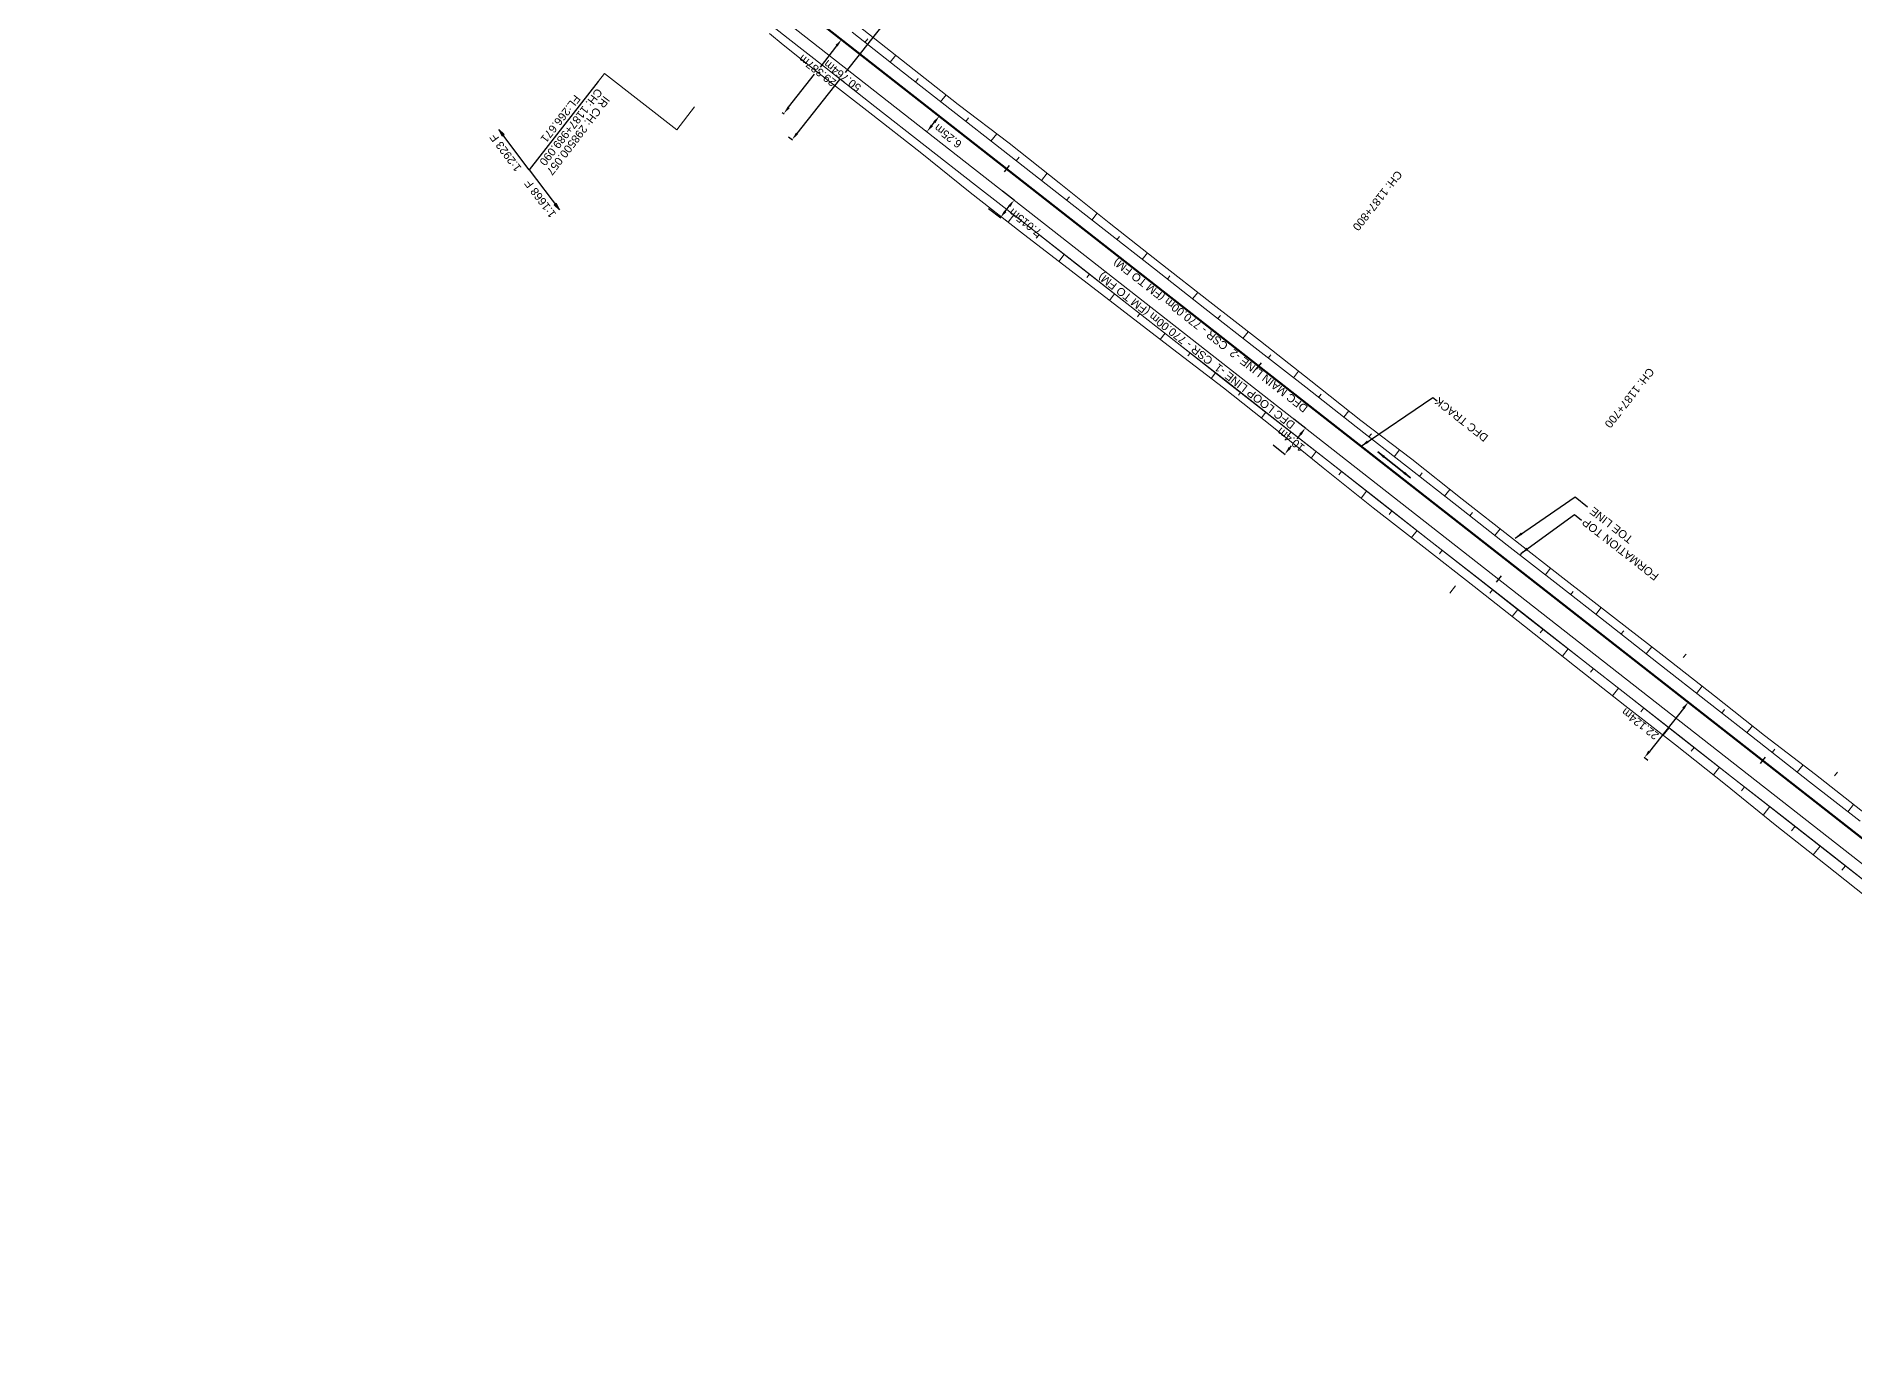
# Model space of a CAD drawing. Header units: metres. Extents: x 643755 to 647133, y 3378089 to 3380600.
# Drawn here: x 645792 to 646360, y 3378508 to 3378921 of the extents above; entities that cross this region are included whole.
import ezdxf
from ezdxf.enums import TextEntityAlignment as Align

# ---------------------------------------------------------------- set-up
doc = ezdxf.new("R2010")
doc.units = ezdxf.units.M
doc.header["$MEASUREMENT"] = 0
doc.header["$PDSIZE"] = 5
doc.linetypes.add('CENTER2', pattern=[1.125, 0.75, -0.125, 0.125, -0.125])
doc.layers.get('Defpoints').update_dxf_attribs({"lineweight": 0})
for name, color, linetype, lineweight in [('C-ALIG-DG-LINE', 1, 'CENTER2', 70), ('C-ALIG-LABL-DG', 1, 'Continuous', 25), ('PROPOSED DFCC TOE LINE', 239, 'Continuous', 0), ('PROPOSED DFCC TOE SLOPES', 239, 'Continuous', 0), ('PROPOSED DFCC TRACK', 1, 'Continuous', 0), ('PROPOSED FORMATION LINE - PLAN', 187, 'Continuous', 0), ('PROPOSED GRADES IN PLAN', 10, 'Continuous', 0)]:
    doc.layers.add(name, color=color, linetype=linetype, lineweight=lineweight)
for name, color, linetype in [('Dimension', 10, 'Continuous'), ('PROPOSED DFCC FORMATION LINE', 187, 'Continuous'), ("SARAI BANJARA STN. SRJ's", 10, 'Continuous')]:
    doc.layers.add(name, color=color, linetype=linetype)
doc.styles.add('ARIAL', font='arial.ttf')
doc.styles.get("Standard").update_dxf_attribs({"font": 'arial.ttf'})
doc.styles.add('Style-Arial', font='arial.ttf')
doc.dimstyles.new('ISO-25', dxfattribs={"dimtxt": 2.5, "dimasz": 2.5, "dimexe": 1.25, "dimexo": 0.625, "dimtad": 1, "dimtxsty": 'Standard', "dimcen": 2.5, "dimadec": 0, "dimazin": 0, "dimtfac": 1, "dimtmove": 0, "dimatfit": 3, "dimfxl": 1, "dimarcsym": 0})
doc.dimstyles.get("Standard").update_dxf_attribs({"dimtxt": 2.5, "dimasz": 2.5, "dimexe": 0.18, "dimexo": 0.0625, "dimgap": 0.09, "dimtad": 0, "dimtih": 1, "dimtoh": 1, "dimdec": 3, "dimzin": 0, "dimdsep": 46, "dimtxsty": 'Standard', "dimcen": 0.09, "dimazin": 0, "dimtfac": 1, "dimtdec": 3, "dimtofl": 0, "dimtmove": 0, "dimatfit": 3, "dimfxl": 1, "dimtolj": 1, "dimtzin": 0, "dimarcsym": 0})

# ---------------------------------------------------------------- blocks, each defined once
blk = doc.blocks.new('*D707')
at = {"layer": 'Defpoints', "color": 0, "transparency": 16777216}
for p in [(646073.76, 3378896.1), (646074.32, 3378895.65), (646069.89, 3378891.19)]:
    blk.add_point(p, dxfattribs=at)
at = {"layer": 'Dimension', "color": 0, "lineweight": -2, "transparency": 16777216}
for p, q in [((646073.86, 3378896.02), (646074.42, 3378895.58)), ((646069.98, 3378891.12), (646070.55, 3378890.67)), ((646072, 3378892.71), (646072.77, 3378893.69))]:
    blk.add_line(p, q, dxfattribs=at)
at = {"layer": 'Dimension', "color": 0, "transparency": 16777216}
for points in [[(646072.45, 3378893.95), (646073.1, 3378893.43), (646074.32, 3378895.65)], [(646071.67, 3378892.97), (646072.33, 3378892.45), (646070.45, 3378890.75)]]:
    blk.add_solid(points, dxfattribs=at)
at = {"layer": 'Dimension', "color": 0, "lineweight": 0, "transparency": 16777216, "insert": (646077.01, 3378889.37), "char_height": 2.5, "attachment_point": 5, "rotation": 142, "style": 'Style-Arial'}
blk.add_mtext('\\A1;6.25m', dxfattribs=at)
blk = doc.blocks.new('TerminatorOpen_0.5')
at = {"color": 0, "linetype": 'ByBlock', "lineweight": -2}
for q in [(-1, 0.25), (-1, 0), (-1, -0.25)]:
    blk.add_line((0, 0), q, dxfattribs=at)
blk = doc.blocks.new('*D708')
at = {"layer": 'Defpoints', "color": 0, "transparency": 16777216}
for p in [(646184.99, 3378801.08), (646188.73, 3378798.13), (646178.55, 3378792.92)]:
    blk.add_point(p, dxfattribs=at)
at = {"layer": 'Dimension', "color": 0, "lineweight": -2, "transparency": 16777216}
for p, q in [((646185.09, 3378801), (646188.83, 3378798.05)), ((646178.65, 3378792.84), (646182.38, 3378789.89)), ((646183.83, 3378791.93), (646184.33, 3378792.55)), ((646187.18, 3378796.17), (646186.06, 3378794.75))]:
    blk.add_line(p, q, dxfattribs=at)
at = {"layer": 'Dimension', "color": 0, "transparency": 16777216}
for points in [[(646186.85, 3378796.42), (646187.51, 3378795.91), (646188.73, 3378798.13)], [(646183.51, 3378792.19), (646184.16, 3378791.67), (646182.28, 3378789.97)]]:
    blk.add_solid(points, dxfattribs=at)
at = {"layer": 'Dimension', "color": 0, "lineweight": 0, "transparency": 16777216, "insert": (646184.13, 3378794.48), "char_height": 2.5, "attachment_point": 5, "rotation": 142, "style": 'Style-Arial'}
blk.add_mtext('\\A1;10.4m', dxfattribs=at)
blk = doc.blocks.new('*D710')
at = {"layer": 'Defpoints', "color": 0, "transparency": 16777216}
for p in [(646309.57, 3378711.49), (646294.65, 3378695.08), (646295.86, 3378694.13)]:
    blk.add_point(p, dxfattribs=at)
at = {"layer": 'Dimension', "color": 0, "lineweight": -2, "transparency": 16777216}
for p, q in [((646309.47, 3378711.57), (646308.27, 3378712.52)), ((646306.82, 3378710.48), (646296.2, 3378697.04)), ((646295.76, 3378694.21), (646294.56, 3378695.16))]:
    blk.add_line(p, q, dxfattribs=at)
at = {"layer": 'Dimension', "color": 0, "transparency": 16777216}
for points in [[(646306.49, 3378710.74), (646307.14, 3378710.22), (646308.37, 3378712.44)], [(646295.88, 3378697.3), (646296.53, 3378696.78), (646294.65, 3378695.08)]]:
    blk.add_solid(points, dxfattribs=at)
at = {"layer": 'Dimension', "color": 0, "lineweight": 0, "transparency": 16777216, "insert": (646293.31, 3378705.63), "char_height": 2.5, "attachment_point": 5, "rotation": 142, "style": 'Style-Arial'}
blk.add_mtext('\\A1;22.124m', dxfattribs=at)
blk = doc.blocks.new('*D679')
at = {"layer": 'Defpoints', "color": 0, "transparency": 16777216}
for p in [(646043.22, 3378920.01), (646043.77, 3378919.58), (646025.16, 3378896.83)]:
    blk.add_point(p, dxfattribs=at)
at = {"layer": 'Dimension', "color": 0, "lineweight": -2, "transparency": 16777216}
for p, q in [((646042.23, 3378917.6), (646037.06, 3378910.96)), ((646043.32, 3378919.93), (646043.87, 3378919.5)), ((646027.24, 3378898.37), (646035.33, 3378908.75)), ((646025.26, 3378896.75), (646025.81, 3378896.32))]:
    blk.add_line(p, q, dxfattribs=at)
at = {"layer": 'Dimension', "color": 0, "transparency": 16777216}
for points in [[(646041.91, 3378917.86), (646042.56, 3378917.35), (646043.77, 3378919.58)], [(646026.92, 3378898.63), (646027.57, 3378898.11), (646025.71, 3378896.4)]]:
    blk.add_solid(points, dxfattribs=at)
at = {"layer": 'Dimension', "color": 0, "lineweight": 0, "transparency": 16777216, "insert": (646036.2, 3378909.86), "char_height": 2.5, "attachment_point": 5, "rotation": 142, "style": 'Style-Arial'}
blk.add_mtext('\\A1;29.387m', dxfattribs=at)
blk = doc.blocks.new('*D680')
at = {"layer": 'Defpoints', "color": 0, "transparency": 16777216}
for p in [(646058.63, 3378929), (646059.8, 3378928.08), (646027.14, 3378889.18)]:
    blk.add_point(p, dxfattribs=at)
at = {"layer": 'Dimension', "color": 0, "lineweight": -2, "transparency": 16777216}
for p, q in [((646058.73, 3378928.92), (646059.89, 3378928)), ((646058.24, 3378926.12), (646044.92, 3378909.27)), ((646029.86, 3378890.22), (646043.18, 3378907.07)), ((646027.24, 3378889.1), (646028.41, 3378888.18))]:
    blk.add_line(p, q, dxfattribs=at)
at = {"layer": 'Dimension', "color": 0, "transparency": 16777216}
for points in [[(646057.92, 3378926.38), (646058.57, 3378925.86), (646059.8, 3378928.08)], [(646029.53, 3378890.48), (646030.19, 3378889.96), (646028.31, 3378888.26)]]:
    blk.add_solid(points, dxfattribs=at)
at = {"layer": 'Dimension', "color": 0, "lineweight": 0, "transparency": 16777216, "insert": (646044.05, 3378908.17), "char_height": 2.5, "attachment_point": 5, "rotation": 142, "style": 'Style-Arial'}
blk.add_mtext('\\A1;50.764m', dxfattribs=at)
blk = doc.blocks.new('*D704')
at = {"layer": 'Defpoints', "color": 0, "transparency": 16777216}
for p in [(646093.93, 3378872.37), (646089.6, 3378866.85), (646097.72, 3378869.41)]:
    blk.add_point(p, dxfattribs=at)
at = {"layer": 'Dimension', "color": 0, "lineweight": -2, "transparency": 16777216}
for p, q in [((646094.02, 3378872.3), (646097.81, 3378869.33)), ((646089.7, 3378866.77), (646093.49, 3378863.81)), ((646094.93, 3378865.85), (646096.17, 3378867.44))]:
    blk.add_line(p, q, dxfattribs=at)
at = {"layer": 'Dimension', "color": 0, "transparency": 16777216}
for points in [[(646094.6, 3378866.11), (646095.26, 3378865.59), (646093.39, 3378863.88)], [(646095.85, 3378867.69), (646096.5, 3378867.18), (646097.72, 3378869.41)]]:
    blk.add_solid(points, dxfattribs=at)
at = {"layer": 'Dimension', "color": 0, "lineweight": 0, "transparency": 16777216, "insert": (646101.14, 3378862.39), "char_height": 2.5, "attachment_point": 5, "rotation": 142, "style": 'Style-Arial'}
blk.add_mtext('\\A1;7.015m', dxfattribs=at)
blk = doc.blocks.new('Direction')
h = blk.add_hatch(color=256)
h.dxf.hatch_style = 1
h.paths.add_polyline_path([(-5.54, 0), (-4.75, -0.13), (-4.75, 0.13)])
blk.add_lwpolyline([(-5.54, 0), (-4.75, -0.13), (-4.75, 0.13)], close=True)
blk.add_lwpolyline([(0, 0), (-5.54, 0)])
blk = doc.blocks.new('Tick Hor')
blk.add_lwpolyline([(-0.5, 0), (0.5, 0)])

msp = doc.modelspace()

# ---------------------------------------------------------------- linework, layer by layer
at = {"layer": 'C-ALIG-DG-LINE', "color": 1, "linetype": 'Continuous', "lineweight": 50, "flags": 128}
msp.add_lwpolyline([(646568.8735, 3378508.4942), (645924.3656, 3379013.0516)], dxfattribs=at)
at = {"layer": 'PROPOSED DFCC FORMATION LINE', "lineweight": 0, "flags": 128}
for points in [[(646369.1283, 3378652.1027), (646353.3801, 3378664.4313), (646337.6319, 3378676.7599), (646321.8837, 3378689.0885), (646306.1355, 3378701.4171), (646290.3873, 3378713.7456), (646274.6391, 3378726.0742), (646258.8909, 3378738.4028), (646243.1427, 3378750.7314), (646227.3945, 3378763.06), (646211.6463, 3378775.3886), (646195.8981, 3378787.7172), (646180.1499, 3378800.0458), (646164.4017, 3378812.3744), (646148.6535, 3378824.7029), (646132.9053, 3378837.0315), (646117.1571, 3378849.3601), (646101.4089, 3378861.6887), (646085.6607, 3378874.0173), (646069.9125, 3378886.3459), (646054.1643, 3378898.6745), (646038.4161, 3378911.0031), (646027.1026, 3378919.8599), (646022.6679, 3378923.3316)], [(646362.0369, 3378675.2473), (646346.2887, 3378687.5759), (646330.5405, 3378699.9045), (646314.7923, 3378712.233), (646299.0441, 3378724.5616), (646283.2959, 3378736.8902), (646267.5477, 3378749.2188), (646251.7995, 3378761.5474), (646236.0512, 3378773.876), (646220.303, 3378786.2046), (646204.5548, 3378798.5332), (646188.8066, 3378810.8617), (646173.0584, 3378823.1903), (646157.3102, 3378835.5189), (646141.562, 3378847.8475), (646125.8138, 3378860.1761), (646110.0656, 3378872.5047), (646094.3174, 3378884.8333), (646078.5692, 3378897.1619), (646062.821, 3378909.4905), (646047.0728, 3378921.819)]]:
    msp.add_lwpolyline(points, dxfattribs=at)
at = {"layer": 'PROPOSED DFCC TOE LINE', "lineweight": 0, "flags": 128}
for points in [[(646048.7978, 3378924.0226), (646064.5278, 3378911.6706), (646080.2326, 3378899.2867), (646096.1198, 3378887.1356), (646111.8179, 3378874.743), (646127.4339, 3378862.2455), (646143.1584, 3378849.8866), (646158.8869, 3378837.533), (646174.6537, 3378825.2281), (646190.3954, 3378812.8911), (646206.0442, 3378800.4356), (646221.9743, 3378788.3394), (646237.6607, 3378775.9319), (646253.4129, 3378763.6083), (646269.161, 3378751.2796), (646284.9647, 3378739.0219), (646300.7689, 3378726.7649), (646316.5251, 3378714.4465), (646332.182, 3378702.0013), (646348.0822, 3378689.8669), (646363.7927, 3378677.4902)], [(646366.9133, 3378649.2733), (646351.2442, 3378661.7029), (646335.5121, 3378674.052), (646320.0316, 3378686.7226), (646304.3385, 3378699.1216), (646288.5189, 3378711.359), (646272.8487, 3378723.7871), (646257.1755, 3378736.2115), (646241.4496, 3378748.5687), (646225.6875, 3378760.8795), (646209.9087, 3378773.1691), (646194.2944, 3378785.6686), (646178.7825, 3378798.2991), (646163.1002, 3378810.7119), (646147.1933, 3378822.8378), (646131.3811, 3378835.0846), (646115.481, 3378847.2191), (646099.684, 3378859.4853), (646083.9102, 3378871.7813), (646068.3302, 3378884.3247), (646052.5707, 3378896.6389), (646036.8065, 3378908.9471), (646025.5272, 3378917.8476), (646021.2114, 3378921.4711)], [(646410.5279, 3378615.5295), (646398.6541, 3378624.9283), (646382.8296, 3378637.1594), (646366.9133, 3378649.2733), (646351.2442, 3378661.7029), (646335.5121, 3378674.052), (646320.0316, 3378686.7226), (646304.3385, 3378699.1216), (646288.5189, 3378711.359), (646272.8487, 3378723.7871), (646257.1755, 3378736.2115), (646241.4496, 3378748.5687), (646225.6875, 3378760.8795), (646209.9087, 3378773.1691), (646194.2944, 3378785.6686), (646178.7825, 3378798.2991), (646163.1002, 3378810.7119), (646147.1933, 3378822.8378), (646131.3811, 3378835.0846), (646115.481, 3378847.2191), (646099.684, 3378859.4853), (646094.855, 3378863.2496)]]:
    msp.add_lwpolyline(points, dxfattribs=at)
at = {"layer": 'PROPOSED DFCC TOE SLOPES', "linetype": 'Continuous', "flags": 128}
for points in [[(646051.0918, 3378918.6092), (646051.9674, 3378919.7277)], [(646058.9659, 3378912.4449), (646060.7079, 3378914.6701)], [(646066.84, 3378906.2806), (646067.7032, 3378907.3833)], [(646074.7141, 3378900.1164), (646076.4189, 3378902.294)], [(646082.5882, 3378893.9521), (646083.4532, 3378895.057)], [(646090.4623, 3378887.7878), (646092.2618, 3378890.0864)], [(646098.3364, 3378881.6235), (646099.2466, 3378882.7861)], [(646106.2105, 3378875.4592), (646108.0058, 3378877.7524)], [(646114.0846, 3378869.2949), (646114.9592, 3378870.412)], [(646097.6154, 3378864.7219), (646095.8535, 3378862.4713)], [(646121.9587, 3378863.1306), (646123.6417, 3378865.2804)], [(646105.4895, 3378858.5576), (646104.6179, 3378857.4443)], [(646129.8328, 3378856.9663), (646130.6552, 3378858.0168)], [(646113.3636, 3378852.3933), (646111.6449, 3378850.1978)], [(646137.7069, 3378850.802), (646139.3398, 3378852.8878)], [(646121.2377, 3378846.2291), (646120.4038, 3378845.1638)], [(646145.581, 3378844.6377), (646146.3921, 3378845.6737)], [(646129.1118, 3378840.0648), (646127.52, 3378838.0313)], [(646153.4551, 3378838.4734), (646155.0674, 3378840.5329)], [(646136.9859, 3378833.9005), (646136.2167, 3378832.9178)], [(646161.3292, 3378832.3091), (646162.1354, 3378833.3389)], [(646144.86, 3378827.7362), (646143.3535, 3378825.8118)], [(646169.2033, 3378826.1448), (646170.8249, 3378828.2162)], [(646152.7342, 3378821.5719), (646152.0091, 3378820.6457)], [(646177.0774, 3378819.9805), (646177.8896, 3378821.018)], [(646160.6083, 3378815.4076), (646159.2374, 3378813.6565)], [(646184.9515, 3378813.8162), (646186.5727, 3378815.887)], [(646168.4824, 3378809.2433), (646167.8077, 3378808.3815)], [(646176.3565, 3378803.079), (646174.9743, 3378801.3134)], [(646192.8256, 3378807.6519), (646193.6226, 3378808.67)], [(646200.6997, 3378801.4876), (646202.244, 3378803.4603)], [(646184.2306, 3378796.9147), (646183.5011, 3378795.9829)], [(646208.5738, 3378795.3234), (646209.3573, 3378796.3241)], [(646192.1047, 3378790.7504), (646190.5275, 3378788.7358)], [(646216.448, 3378789.1591), (646218.1058, 3378791.2768)], [(646199.9788, 3378784.5861), (646199.1443, 3378783.5202)], [(646224.3221, 3378782.9948), (646225.1651, 3378784.0717)], [(646207.8529, 3378778.4218), (646206.117, 3378776.2044)], [(646232.1962, 3378776.8305), (646233.8515, 3378778.9449)], [(646215.727, 3378772.2575), (646214.8467, 3378771.1331)], [(646240.0703, 3378770.6662), (646240.8909, 3378771.7145)], [(646223.6011, 3378766.0932), (646221.8558, 3378763.8639)], [(646247.9444, 3378764.5019), (646249.5877, 3378766.601)], [(646231.4752, 3378759.9289), (646230.608, 3378758.8213)], [(646255.8185, 3378758.3376), (646256.6406, 3378759.3877)], [(646263.6926, 3378752.1733), (646265.3367, 3378754.2735)], [(646235.6158, 3378748.7537), (646233.8884, 3378746.5472)], [(646247.2234, 3378747.6003), (646246.3585, 3378746.4956)], [(646271.5667, 3378746.009), (646272.3959, 3378747.0682)], [(646255.0975, 3378741.4361), (646253.3566, 3378739.2123)], [(646279.4408, 3378739.8447), (646281.1269, 3378741.9986)], [(646262.9716, 3378735.2718), (646262.0888, 3378734.1441)], [(646287.3149, 3378733.6804), (646288.1719, 3378734.7751)], [(646287.3149, 3378733.6804), (646288.1719, 3378734.7751)], [(646295.189, 3378727.5161), (646296.931, 3378729.7414)], [(646295.189, 3378727.5161), (646296.931, 3378729.7414)], [(646270.8457, 3378729.1075), (646269.0426, 3378726.8043)], [(646306.7966, 3378726.3628), (646307.6754, 3378727.4854)], [(646306.7966, 3378726.3628), (646307.6754, 3378727.4854)], [(646278.7198, 3378722.9432), (646277.7991, 3378721.7671)], [(646286.5939, 3378716.7789), (646284.7136, 3378714.377)], [(646286.5939, 3378716.7789), (646284.7136, 3378714.377)], [(646310.9372, 3378715.1875), (646312.6989, 3378717.4379)], [(646310.9372, 3378715.1875), (646312.6989, 3378717.4379)], [(646294.468, 3378710.6146), (646293.5275, 3378709.4133)], [(646294.468, 3378710.6146), (646293.5275, 3378709.4133)], [(646318.8113, 3378709.0232), (646319.6814, 3378710.1347)], [(646318.8113, 3378709.0232), (646319.6814, 3378710.1347)], [(646302.3421, 3378704.4503), (646300.4969, 3378702.0933)], [(646302.3421, 3378704.4503), (646300.4969, 3378702.0933)], [(646326.6854, 3378702.8589), (646328.3799, 3378705.0234)], [(646326.6854, 3378702.8589), (646328.3799, 3378705.0234)], [(646310.2162, 3378698.286), (646309.2952, 3378697.1095)], [(646310.2162, 3378698.286), (646309.2952, 3378697.1095)], [(646334.5595, 3378696.6946), (646335.4152, 3378697.7877)], [(646334.5595, 3378696.6946), (646335.4152, 3378697.7877)], [(646318.0903, 3378692.1217), (646316.2207, 3378689.7336)], [(646318.0903, 3378692.1217), (646316.2207, 3378689.7336)], [(646342.4336, 3378690.5304), (646344.221, 3378692.8136)], [(646342.4336, 3378690.5304), (646344.221, 3378692.8136)], [(646354.0412, 3378689.377), (646354.9485, 3378690.536)], [(646354.0412, 3378689.377), (646354.9485, 3378690.536)], [(646325.9644, 3378685.9574), (646324.9885, 3378684.7108)], [(646325.9644, 3378685.9574), (646324.9885, 3378684.7108)], [(646333.8385, 3378679.7931), (646331.7528, 3378677.129)], [(646333.8385, 3378679.7931), (646331.7528, 3378677.129)], [(646358.1818, 3378678.2018), (646359.9776, 3378680.4957)], [(646358.1818, 3378678.2018), (646359.9776, 3378680.4957)], [(646341.7126, 3378673.6288), (646340.6352, 3378672.2526)], [(646341.7126, 3378673.6288), (646340.6352, 3378672.2526)], [(646349.5867, 3378667.4645), (646347.4238, 3378664.7017)], [(646349.5867, 3378667.4645), (646347.4238, 3378664.7017)], [(646357.4608, 3378661.3002), (646356.3672, 3378659.9033)], [(646357.4608, 3378661.3002), (646356.3672, 3378659.9033)]]:
    msp.add_lwpolyline(points, dxfattribs=at)
at = {"layer": 'PROPOSED DFCC TRACK', "color": 12, "flags": 128}
msp.add_lwpolyline([(646418.7438, 3378626.0243), (645924.3649, 3379013.0522), (645920.4277, 3379016.1342), (645916.4899, 3379019.2154), (645912.5508, 3379022.2949), (645908.6098, 3379025.372), (645904.6663, 3379028.4458), (645900.7195, 3379031.5155), (645896.7689, 3379034.5802), (645892.8138, 3379037.6392, 0.00313394), (645862.9044, 3379060.4363), (645858.9065, 3379063.4391), (645854.9042, 3379066.436), (645850.8982, 3379069.428), (645846.889, 3379072.4158), (645842.8774, 3379075.4002), (645838.8639, 3379078.3821), (645834.8492, 3379081.3623), (645830.8338, 3379084.3418), (644638.4218, 3379969.054)], format="xyb", dxfattribs=at)
at = {"layer": 'PROPOSED FORMATION LINE - PLAN', "lineweight": 0, "flags": 128}
for points in [[(646412.5795, 3378618.1502), (646400.6556, 3378627.4849), (646384.9074, 3378639.8135), (646369.1592, 3378652.1421), (646353.411, 3378664.4707), (646337.6628, 3378676.7993), (646321.9146, 3378689.1278), (646306.1664, 3378701.4564), (646290.4182, 3378713.785), (646274.6699, 3378726.1136), (646258.9217, 3378738.4422), (646243.1735, 3378750.7708), (646227.4253, 3378763.0994), (646211.6771, 3378775.428), (646195.9289, 3378787.7565), (646180.1807, 3378800.0851), (646164.4325, 3378812.4137), (646148.6843, 3378824.7423), (646132.9361, 3378837.0709), (646117.1879, 3378849.3995), (646101.4397, 3378861.7281), (646096.501, 3378865.5944)], [(646412.5487, 3378618.1108), (646400.6248, 3378627.4455), (646384.8766, 3378639.7741), (646369.1283, 3378652.1027), (646353.3801, 3378664.4313), (646337.6319, 3378676.7599), (646321.8837, 3378689.0885), (646306.1355, 3378701.4171), (646290.3873, 3378713.7456), (646274.6391, 3378726.0742), (646258.8909, 3378738.4028), (646243.1427, 3378750.7314), (646227.3945, 3378763.06), (646211.6463, 3378775.3886), (646195.8981, 3378787.7172), (646180.1499, 3378800.0458), (646164.4017, 3378812.3744), (646148.6535, 3378824.7029), (646132.9053, 3378837.0315), (646117.1571, 3378849.3601), (646101.4089, 3378861.6887), (646096.4702, 3378865.555)]]:
    msp.add_lwpolyline(points, dxfattribs=at)
at = {"layer": 'PROPOSED GRADES IN PLAN', "flags": 128}
msp.add_lwpolyline([(645946.1443, 3378878.8767), (645969.6754, 3378908.9461), (645992.2432, 3378891.3594), (645997.8408, 3378898.5425)], dxfattribs=at)
at = {"layer": "SARAI BANJARA STN. SRJ's", "color": 1, "lineweight": 13, "flags": 128}
for points in [[(646539.0751, 3378523.8846), (646414.8911, 3378621.103), (645920.5122, 3379008.1309), (645916.5752, 3379011.2128), (645912.6384, 3379014.2931), (645908.7014, 3379017.3711), (645904.7635, 3379020.4458), (645900.8266, 3379023.5143), (645896.8855, 3379026.5796), (645892.9416, 3379029.6392), (645888.9901, 3379032.6954, 0.00313394), (645859.1469, 3379055.4419), (645855.1566, 3379058.439), (645851.1611, 3379061.4309), (645847.1608, 3379064.4185), (645843.1543, 3379067.4043), (645839.1469, 3379070.3857), (645835.1365, 3379073.3652), (645831.1239, 3379076.3439), (645827.1096, 3379079.3226), (644751.3113, 3379877.5131)], [(646539.0751, 3378523.8846), (646414.8911, 3378621.103), (645920.5122, 3379008.1309), (645916.5752, 3379011.2128), (645912.6384, 3379014.2931), (645908.7014, 3379017.3711), (645904.7635, 3379020.4458), (645900.8266, 3379023.5143), (645896.8855, 3379026.5796), (645892.9416, 3379029.6392), (645888.9901, 3379032.6954, 0.00313394), (645859.1469, 3379055.4419), (645855.1566, 3379058.439), (645851.1611, 3379061.4309), (645847.1608, 3379064.4185), (645843.1543, 3379067.4043), (645839.1469, 3379070.3857), (645835.1365, 3379073.3652), (645831.1239, 3379076.3439), (645827.1096, 3379079.3226), (644752.6733, 3379876.5026)]]:
    msp.add_lwpolyline(points, format="xyb", dxfattribs=at)

# ---------------------------------------------------------------- block references
at = {"layer": 'C-ALIG-LABL-DG', "color": 1, "linetype": 'Continuous', "lineweight": 25}
for name, p, xscale, yscale, zscale, rotation in [('Direction', (645946.1564, 3378878.8606), 2.842343656158811, 2.842343656158811, 2.842343656158811, 126.9441422366947), ('Tick Hor', (646095.3629, 3378879.1852), 2.5, 2.5, 2.5, 231.9441422366505), ('Tick Hor', (646174.1039, 3378817.5423), 2.5, 2.5, 2.5, 231.9441422366505), ('Tick Hor', (646249.1114, 3378750.8884), 2.5, 2.5, 2.5, 231.9441422366505), ('Tick Hor', (646331.5859, 3378694.2564), 2.5, 2.5, 2.5, 231.9441422366505)]:
    msp.add_blockref(name, p, dxfattribs=dict(at, xscale=xscale, yscale=yscale, zscale=zscale, rotation=rotation))

# ---------------------------------------------------------------- texts
at = {"layer": 'PROPOSED DFCC TOE LINE', "lineweight": 0}
msp.add_text(' TOE LINE', height=2.5, rotation=142, dxfattribs=at).set_placement((646278.828, 3378773.6122), align=Align.RIGHT)
at = {"layer": 'PROPOSED DFCC TRACK', "color": 10, "linetype": 'Continuous', "lineweight": -3, "ltscale": 5}
msp.add_text(' DFC TRACK', height=2.5, rotation=141.761464, dxfattribs=at).set_placement((646230.3965, 3378807.9554), align=Align.RIGHT)
at = {"layer": 'PROPOSED FORMATION LINE - PLAN', "lineweight": 0}
msp.add_text(' FORMATION TOP', height=2.5, rotation=142, dxfattribs=at).set_placement((646276.4455, 3378770.1375, 306.8582), align=Align.RIGHT)
at = {"layer": 'PROPOSED GRADES IN PLAN', "color": 7, "insert": (645970.5201, 3378901.4079), "char_height": 2.5, "attachment_point": 4, "rotation": 232.607951, "line_spacing_factor": 0.84, "style": 'Style-Arial'}
msp.add_mtext('IR CH: 298500.057', dxfattribs=at)
at = {"layer": "SARAI BANJARA STN. SRJ's", "color": 10, "linetype": 'Continuous', "lineweight": 13, "char_height": 2.5, "attachment_point": 4, "rotation": 142.000963, "line_spacing_factor": 0.60036, "style": 'Style-Arial'}
for s, insert in [('DFC MAIN LINE -2  CSR - {\\A1;770.00}m (FM TO FM)', (646189.1802, 3378804.061)), ('DFC LOOP LINE -1  CSR - 770.00m (FM TO FM)', (646185.1967, 3378798.8869))]:
    msp.add_mtext(s, dxfattribs=dict(at, insert=insert))

# ---------------------------------------------------------------- dimensions: what is measured, and where the dimension line sits
at = {"layer": 'Dimension', "color": 10, "lineweight": 0}
for base, p1, p2, angle, picture, middle in [((646059.7955, 3378928.0794), (646027.1433, 3378889.1822), (646058.6304, 3378929.0007), 51.664287, '*D680', (646044.0519, 3378908.1702)), ((646043.7708, 3378919.5764), (646025.1574, 3378896.8257), (646043.2207, 3378920.0051), 52.071392, '*D679', (646036.1962, 3378909.8565)), ((646074.3228, 3378895.6527), (646069.8855, 3378891.193), (646073.7593, 3378896.0977), 51.697366, '*D707', (646077.0077, 3378889.3654)), ((646097.715, 3378869.4064), (646089.6014, 3378866.8496), (646093.9255, 3378872.3731), 51.944142, '*D704', (646101.1384, 3378862.3866)), ((646188.7303, 3378798.1285), (646178.5485, 3378792.918), (646184.9944, 3378801.0792), 51.697366, '*D708', (646184.1328, 3378794.4835)), ((646294.6542, 3378695.08), (646309.5713, 3378711.4907), (646295.8584, 3378694.1288), 231.697366, '*D710', (646293.3142, 3378705.6256))]:
    dim = msp.add_linear_dim(base=base, p1=p1, p2=p2, angle=angle, dimstyle='Standard', override={"dimexe": 0.125, "dimexo": 0.125, "dimgap": 0.125, "dimtad": 1, "dimtih": 0, "dimtoh": 0, "dimzin": 11, "dimpost": 'm', "dimtxsty": 'Style-Arial', "dimsah": 1, "dimadec": 4, "dimazin": 3, "dimtmove": 2, "dimatfit": 1, "dimldrblk": 'TerminatorOpen_0.5', "dimfrac": 2, "dimtzin": 11}, dxfattribs=at)
    dim.commit()
    dim.dimension.update_dxf_attribs({"geometry": picture, "text_midpoint": middle, "dimtype": 129, "text_rotation": 142})

# ---------------------------------------------------------------- leaders
at = {"layer": 'PROPOSED DFCC TOE LINE', "lineweight": 0}
msp.add_leader([(646254.2492, 3378763.7202), (646273.0066, 3378776.5773), (646276.8796, 3378773.5183)], dimstyle='ISO-25', override={"dimtxt": 3, "dimasz": 2.5, "dimgap": 0.625, "dimtad": 0, "dimdec": 3, "dimzin": 2, "dimtdec": 3}, dxfattribs=at)
at = {"layer": 'PROPOSED DFCC TRACK', "color": 10, "linetype": 'Continuous', "lineweight": -3, "ltscale": 5}
msp.add_leader([(646206.1561, 3378792.45), (646228.5187, 3378807.6655), (646229.8742, 3378806.5949)], dimstyle='ISO-25', override={"dimtxt": 3, "dimasz": 2.5, "dimgap": 0.625, "dimtad": 0, "dimdec": 3, "dimzin": 2, "dimtdec": 3}, dxfattribs=at)
at = {"layer": 'PROPOSED DFCC TRACK', "linetype": 'Continuous', "lineweight": 0}
for points in [[(646211.3167, 3378790.6546), (646221.5593, 3378782.5647)], [(646221.5593, 3378782.5647), (646211.3167, 3378790.6546)]]:
    msp.add_leader(points, dimstyle='ISO-25', override={"dimtxt": 3, "dimasz": 2.5, "dimtad": 0, "dimdec": 3, "dimzin": 2, "dimtdec": 3}, dxfattribs=at)
at = {"layer": 'PROPOSED FORMATION LINE - PLAN', "lineweight": 0}
msp.add_leader([(646256.0574, 3378758.9025), (646272.8197, 3378771.1274), (646275.0328, 3378769.3654)], dimstyle='ISO-25', override={"dimtxt": 3, "dimasz": 2.5, "dimgap": 0.625, "dimtad": 0, "dimdec": 3, "dimzin": 2, "dimtdec": 3}, dxfattribs=at)

# ---------------------------------------------------------------- next in the draw order: texts
at = {"layer": 'C-ALIG-LABL-DG', "color": 1, "linetype": 'Continuous', "lineweight": 25, "char_height": 2.5, "style": 'Arial', "bg_fill": 3, "box_fill_scale": 1.04, "bg_fill_color": 256, "bg_fill_true_color": 13158600, "bg_fill_transparency": 0}
for s, insert, width, attachment_point, rotation in [('1:2923 F', (645943.9332, 3378879.4502), 13.377677, 7, 126.944142), ('CH: 1187+800', (646218.2171, 3378878.0875), 22.502814, 4, 231.944142), ('CH: 1187+700', (646296.9581, 3378816.4445), 22.502814, 4, 231.944142)]:
    msp.add_mtext(s, dxfattribs=dict(at, insert=insert, width=width, attachment_point=attachment_point, rotation=rotation))

# ---------------------------------------------------------------- next in the draw order: texts
for s, insert, width, attachment_point, rotation in [('CH: 1187+989.090\\PFL:266.671', (645957.5828, 3378893.4879), 29.368196, 5, 231.944142), ('1:1668 F', (645946.4811, 3378876.0508), 13.377677, 9, 126.944142)]:
    msp.add_mtext(s, dxfattribs=dict(at, insert=insert, width=width, attachment_point=attachment_point, rotation=rotation))

# ---------------------------------------------------------------- next in the draw order: linework, layer by layer
at = {"layer": 'C-ALIG-LABL-DG', "color": 1, "linetype": 'Continuous', "lineweight": 25}
msp.add_line((645967.7161, 3378906.4319), (645946.1411, 3378878.8725), dxfattribs=at)

# ---------------------------------------------------------------- next in the draw order: block references
at = {"layer": 'C-ALIG-LABL-DG', "color": 1, "linetype": 'Continuous', "lineweight": 25, "xscale": 2.842343656158812, "yscale": 2.842343656158812, "zscale": 2.842343656158812, "rotation": 306.9441422366947}
msp.add_blockref('Direction', (645946.1564, 3378878.8606), dxfattribs=at)

doc.saveas('drawing.dxf')
